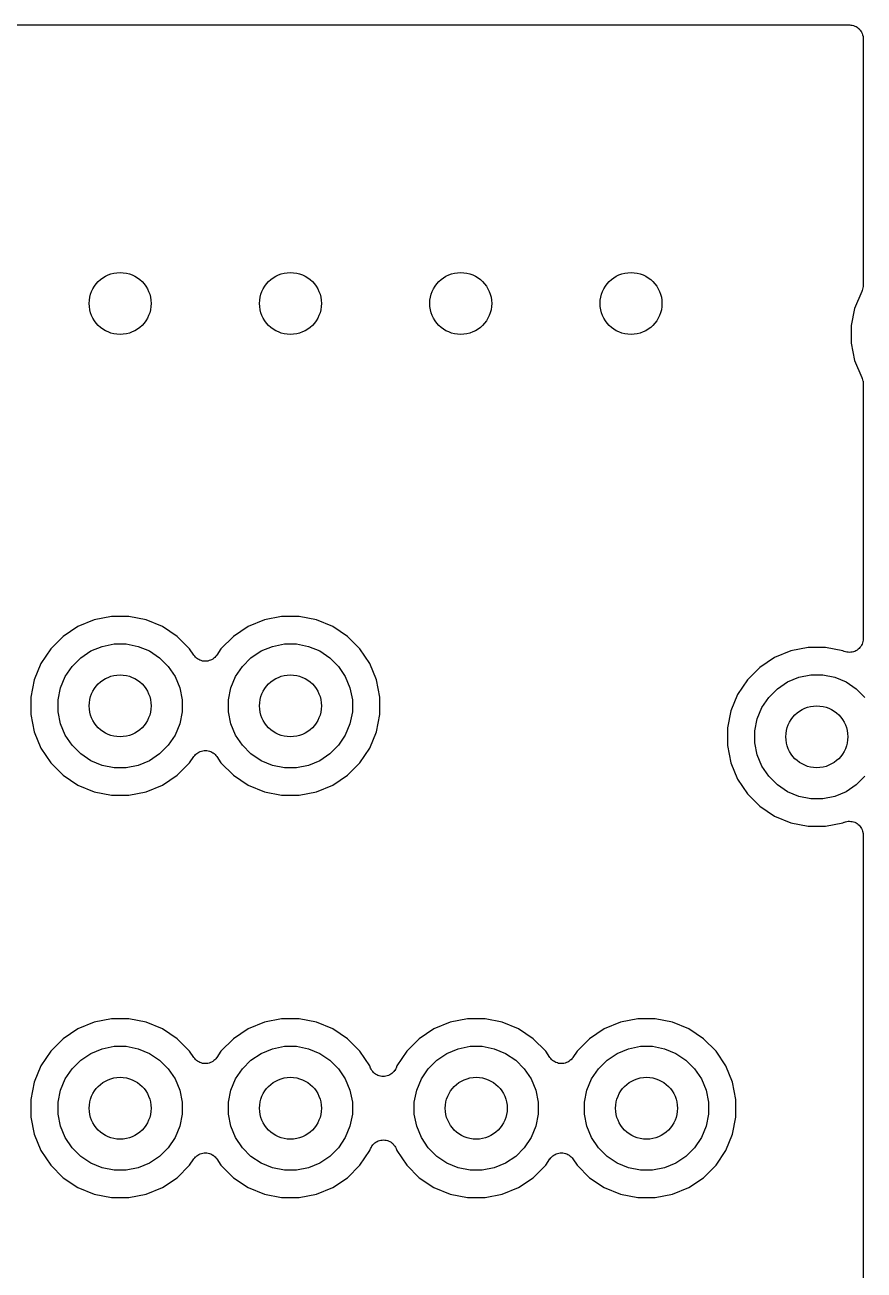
# Model space of a CAD drawing. Extents: x 1.98 to 5.89, y -3.93 to -1.98.
# Drawn here: x 3.3301 to 3.5435, y -2.9979 to -2.6811 of the extents above; entities that cross this region are included whole.
import ezdxf

# ---------------------------------------------------------------- set-up
doc = ezdxf.new("R2010")
doc.units = 0
doc.header["$MEASUREMENT"] = 0
doc.layers.add('BLACK', color=7, linetype='CONTINUOUS')

msp = doc.modelspace()

# ---------------------------------------------------------------- linework, layer by layer
at = {"layer": 'BLACK', "linetype": 'CONTINUOUS'}
for p, q in [((3.31452, -2.6811), (3.53981, -2.6811)), ((3.53981, -2.6811), (3.53983, -2.6811)), ((3.53983, -2.6811), (3.53983, -2.6811)), ((3.53983, -2.6811), (3.53983, -2.6811)), ((3.53983, -2.6811), (3.53986, -2.6811)), ((3.53986, -2.6811), (3.54018, -2.68114)), ((3.54018, -2.68114), (3.54051, -2.68117)), ((3.54051, -2.68117), (3.54052, -2.68118)), ((3.54052, -2.68118), (3.54053, -2.68118)), ((3.54053, -2.68118), (3.54085, -2.68128)), ((3.54085, -2.68128), (3.54116, -2.68138)), ((3.54116, -2.68138), (3.54117, -2.68138)), ((3.54117, -2.68138), (3.54119, -2.68139)), ((3.54119, -2.68139), (3.54148, -2.68154)), ((3.54148, -2.68154), (3.54176, -2.6817)), ((3.54176, -2.6817), (3.54177, -2.68171)), ((3.54177, -2.68171), (3.54178, -2.68171)), ((3.54178, -2.68171), (3.54204, -2.68193)), ((3.54204, -2.68193), (3.54229, -2.68214)), ((3.54229, -2.68214), (3.5423, -2.68215)), ((3.5423, -2.68215), (3.54231, -2.68215)), ((3.54231, -2.68215), (3.54251, -2.68241)), ((3.54251, -2.68241), (3.54272, -2.68267)), ((3.54272, -2.68267), (3.54273, -2.68268)), ((3.54273, -2.68268), (3.54274, -2.68269)), ((3.54274, -2.68269), (3.54289, -2.68298)), ((3.54289, -2.68298), (3.54304, -2.68327)), ((3.54304, -2.68327), (3.54305, -2.68328)), ((3.54305, -2.68328), (3.54305, -2.68329)), ((3.54305, -2.68329), (3.54315, -2.68361)), ((3.54315, -2.68361), (3.54324, -2.68392)), ((3.54324, -2.68392), (3.54324, -2.68393)), ((3.54324, -2.68393), (3.54325, -2.68395)), ((3.54325, -2.68395), (3.54327, -2.68427)), ((3.54327, -2.68427), (3.54331, -2.6846)), ((3.54331, -2.6846), (3.54331, -2.7473)), ((3.54291, -2.74889), (3.54112, -2.75321)), ((3.54302, -2.74867), (3.54291, -2.74889)), ((3.54303, -2.74866), (3.54302, -2.74867)), ((3.54304, -2.74864), (3.54303, -2.74866)), ((3.54313, -2.74833), (3.54304, -2.74864)), ((3.54323, -2.74802), (3.54313, -2.74833)), ((3.54324, -2.74799), (3.54323, -2.748)), ((3.54323, -2.748), (3.54323, -2.74802)), ((3.54327, -2.74766), (3.54324, -2.74799)), ((3.54331, -2.74735), (3.54327, -2.74766)), ((3.54331, -2.7473), (3.54331, -2.7473)), ((3.54331, -2.7473), (3.54331, -2.74731)), ((3.54331, -2.74731), (3.54331, -2.74731)), ((3.54331, -2.74731), (3.54331, -2.74735)), ((3.54112, -2.75321), (3.54024, -2.7576)), ((3.54024, -2.7576), (3.54024, -2.76208)), ((3.54024, -2.76208), (3.54112, -2.76648)), ((3.54112, -2.76648), (3.54291, -2.77081)), ((3.54291, -2.77081), (3.54304, -2.77106)), ((3.54304, -2.77106), (3.54305, -2.77107)), ((3.54305, -2.77107), (3.54306, -2.77109)), ((3.54306, -2.77109), (3.54315, -2.7714)), ((3.54315, -2.7714), (3.54324, -2.77171)), ((3.54324, -2.77171), (3.54324, -2.77173)), ((3.54324, -2.77173), (3.54325, -2.77175)), ((3.54325, -2.77175), (3.54328, -2.77207)), ((3.54328, -2.77207), (3.54331, -2.77239)), ((3.54331, -2.77239), (3.54331, -2.83724)), ((3.35209, -2.83158), (3.3477, -2.83246)), ((3.35657, -2.83158), (3.35209, -2.83158)), ((3.36097, -2.83246), (3.35657, -2.83158)), ((3.3954, -2.83158), (3.391, -2.83246)), ((3.39988, -2.83158), (3.3954, -2.83158)), ((3.40427, -2.83246), (3.39988, -2.83158)), ((3.34356, -2.83417), (3.33983, -2.83666)), ((3.3477, -2.83246), (3.34356, -2.83417)), ((3.36511, -2.83417), (3.36097, -2.83246)), ((3.36883, -2.83666), (3.36511, -2.83417)), ((3.38686, -2.83417), (3.38314, -2.83666)), ((3.391, -2.83246), (3.38686, -2.83417)), ((3.40841, -2.83417), (3.40427, -2.83246)), ((3.41214, -2.83666), (3.40841, -2.83417)), ((3.33983, -2.83666), (3.33666, -2.83983)), ((3.372, -2.83983), (3.36883, -2.83666)), ((3.38314, -2.83666), (3.37997, -2.83983)), ((3.41531, -2.83983), (3.41214, -2.83666)), ((3.54323, -2.83796), (3.54313, -2.83828)), ((3.54327, -2.83761), (3.54323, -2.83795)), ((3.54323, -2.83795), (3.54323, -2.83796)), ((3.54323, -2.83796), (3.54323, -2.83796)), ((3.54331, -2.83729), (3.54327, -2.83761)), ((3.54331, -2.83724), (3.54331, -2.83727)), ((3.54331, -2.83727), (3.54331, -2.83727)), ((3.54331, -2.83727), (3.54331, -2.83727)), ((3.54331, -2.83727), (3.54331, -2.83729)), ((3.33666, -2.83983), (3.33417, -2.84356)), ((3.34429, -2.8421), (3.34687, -2.84037)), ((3.34687, -2.84037), (3.34974, -2.83919)), ((3.34974, -2.83919), (3.35278, -2.83858)), ((3.35278, -2.83858), (3.35588, -2.83858)), ((3.35588, -2.83858), (3.35892, -2.83919)), ((3.35892, -2.83919), (3.36179, -2.84037)), ((3.36179, -2.84037), (3.36437, -2.8421)), ((3.37307, -2.84144), (3.372, -2.83983)), ((3.37997, -2.83983), (3.37889, -2.84144)), ((3.3876, -2.8421), (3.39018, -2.84037)), ((3.39018, -2.84037), (3.39304, -2.83919)), ((3.39304, -2.83919), (3.39609, -2.83858)), ((3.39609, -2.83858), (3.39919, -2.83858)), ((3.39919, -2.83858), (3.40223, -2.83919)), ((3.40223, -2.83919), (3.4051, -2.84037)), ((3.4051, -2.84037), (3.40768, -2.8421)), ((3.4178, -2.84356), (3.41531, -2.83983)), ((3.52486, -2.84033), (3.52072, -2.84205)), ((3.52926, -2.83946), (3.52486, -2.84033)), ((3.53374, -2.83946), (3.52926, -2.83946)), ((3.53813, -2.84033), (3.53374, -2.83946)), ((3.53847, -2.84047), (3.53813, -2.84033)), ((3.53878, -2.84057), (3.53847, -2.84047)), ((3.5391, -2.84067), (3.53878, -2.84057)), ((3.53911, -2.84067), (3.5391, -2.84067)), ((3.53912, -2.84067), (3.53911, -2.84067)), ((3.53945, -2.8407), (3.53912, -2.84067)), ((3.53978, -2.84074), (3.53945, -2.8407)), ((3.53979, -2.84074), (3.53978, -2.84074)), ((3.5398, -2.84074), (3.53979, -2.84074)), ((3.54013, -2.8407), (3.5398, -2.84074)), ((3.54046, -2.84067), (3.54013, -2.8407)), ((3.54047, -2.84067), (3.54046, -2.84067)), ((3.54048, -2.84067), (3.54047, -2.84067)), ((3.5408, -2.84058), (3.54048, -2.84067)), ((3.54112, -2.84048), (3.5408, -2.84058)), ((3.54113, -2.84048), (3.54112, -2.84048)), ((3.54114, -2.84047), (3.54113, -2.84048)), ((3.54143, -2.84032), (3.54114, -2.84047)), ((3.54172, -2.84017), (3.54143, -2.84032)), ((3.54173, -2.84016), (3.54172, -2.84017)), ((3.54174, -2.84016), (3.54173, -2.84016)), ((3.54199, -2.83995), (3.54174, -2.84016)), ((3.54226, -2.83974), (3.54199, -2.83995)), ((3.54227, -2.83972), (3.54226, -2.83973)), ((3.54226, -2.83973), (3.54226, -2.83974)), ((3.54248, -2.83947), (3.54227, -2.83972)), ((3.54269, -2.83921), (3.54248, -2.83947)), ((3.5427, -2.83921), (3.54269, -2.83921)), ((3.54271, -2.8392), (3.5427, -2.83921)), ((3.54286, -2.83891), (3.54271, -2.8392)), ((3.54302, -2.83862), (3.54286, -2.83891)), ((3.54303, -2.83861), (3.54302, -2.83862)), ((3.54313, -2.83828), (3.54303, -2.8386)), ((3.54303, -2.8386), (3.54303, -2.83861)), ((3.33417, -2.84356), (3.33246, -2.8477)), ((3.34037, -2.84687), (3.3421, -2.84429)), ((3.3421, -2.84429), (3.34429, -2.8421)), ((3.36437, -2.8421), (3.36656, -2.84429)), ((3.36656, -2.84429), (3.36829, -2.84687)), ((3.37329, -2.84169), (3.37307, -2.84144)), ((3.37349, -2.84195), (3.37329, -2.84169)), ((3.3735, -2.84196), (3.37349, -2.84195)), ((3.37351, -2.84197), (3.3735, -2.84196)), ((3.37376, -2.84218), (3.37351, -2.84197)), ((3.37402, -2.84239), (3.37376, -2.84218)), ((3.37403, -2.84239), (3.37402, -2.84239)), ((3.37403, -2.8424), (3.37403, -2.84239)), ((3.37433, -2.84256), (3.37403, -2.8424)), ((3.37462, -2.84272), (3.37433, -2.84256)), ((3.37463, -2.84272), (3.37462, -2.84272)), ((3.37464, -2.84272), (3.37463, -2.84272)), ((3.37496, -2.84282), (3.37464, -2.84272)), ((3.37527, -2.84292), (3.37496, -2.84282)), ((3.37528, -2.84292), (3.37527, -2.84292)), ((3.37529, -2.84292), (3.37528, -2.84292)), ((3.37562, -2.84296), (3.37529, -2.84292)), ((3.37595, -2.84299), (3.37562, -2.84296)), ((3.37596, -2.84299), (3.37595, -2.84299)), ((3.37597, -2.84299), (3.37596, -2.84299)), ((3.3763, -2.84296), (3.37597, -2.84299)), ((3.37663, -2.84293), (3.3763, -2.84296)), ((3.37664, -2.84293), (3.37663, -2.84293)), ((3.37665, -2.84293), (3.37664, -2.84293)), ((3.37697, -2.84283), (3.37665, -2.84293)), ((3.37729, -2.84274), (3.37697, -2.84283)), ((3.3773, -2.84274), (3.37729, -2.84274)), ((3.3776, -2.84258), (3.3773, -2.84273)), ((3.3773, -2.84273), (3.3773, -2.84274)), ((3.37789, -2.84243), (3.3776, -2.84258)), ((3.3779, -2.84242), (3.37789, -2.84243)), ((3.37791, -2.84242), (3.3779, -2.84242)), ((3.37817, -2.84221), (3.37791, -2.84242)), ((3.37843, -2.842), (3.37817, -2.84221)), ((3.37844, -2.84199), (3.37843, -2.84199)), ((3.37843, -2.84199), (3.37843, -2.842)), ((3.37866, -2.84173), (3.37844, -2.84199)), ((3.37887, -2.84148), (3.37866, -2.84173)), ((3.37888, -2.84146), (3.37887, -2.84148)), ((3.37889, -2.84144), (3.37888, -2.84146)), ((3.37888, -2.84146), (3.37888, -2.84146)), ((3.37888, -2.84146), (3.37888, -2.84146)), ((3.38368, -2.84687), (3.38541, -2.84429)), ((3.38541, -2.84429), (3.3876, -2.8421)), ((3.40768, -2.8421), (3.40987, -2.84429)), ((3.40987, -2.84429), (3.41159, -2.84687)), ((3.41951, -2.8477), (3.4178, -2.84356)), ((3.517, -2.84454), (3.51383, -2.8477)), ((3.52072, -2.84205), (3.517, -2.84454)), ((3.33246, -2.8477), (3.33158, -2.85209)), ((3.33919, -2.84974), (3.34037, -2.84687)), ((3.36829, -2.84687), (3.36947, -2.84974)), ((3.38249, -2.84974), (3.38368, -2.84687)), ((3.41159, -2.84687), (3.41278, -2.84974)), ((3.42039, -2.85209), (3.41951, -2.8477)), ((3.51383, -2.8477), (3.51134, -2.85143)), ((3.52404, -2.84825), (3.5269, -2.84706)), ((3.5269, -2.84706), (3.52995, -2.84646)), ((3.52995, -2.84646), (3.53305, -2.84646)), ((3.53305, -2.84646), (3.53609, -2.84706)), ((3.53609, -2.84706), (3.53896, -2.84825)), ((3.33858, -2.85278), (3.33919, -2.84974)), ((3.36947, -2.84974), (3.37008, -2.85278)), ((3.38189, -2.85278), (3.38249, -2.84974)), ((3.41278, -2.84974), (3.41339, -2.85278)), ((3.51926, -2.85217), (3.52146, -2.84997)), ((3.52146, -2.84997), (3.52404, -2.84825)), ((3.53896, -2.84825), (3.54153, -2.84997)), ((3.54153, -2.84997), (3.54373, -2.85217)), ((3.33158, -2.85209), (3.33158, -2.85657)), ((3.33858, -2.85588), (3.33858, -2.85278)), ((3.37008, -2.85278), (3.37008, -2.85588)), ((3.38189, -2.85588), (3.38189, -2.85278)), ((3.41339, -2.85278), (3.41339, -2.85588)), ((3.42039, -2.85657), (3.42039, -2.85209)), ((3.51134, -2.85143), (3.50962, -2.85557)), ((3.51754, -2.85475), (3.51926, -2.85217)), ((3.33158, -2.85657), (3.33246, -2.86097)), ((3.33919, -2.85892), (3.33858, -2.85588)), ((3.37008, -2.85588), (3.36947, -2.85892)), ((3.38249, -2.85892), (3.38189, -2.85588)), ((3.41339, -2.85588), (3.41278, -2.85892)), ((3.41951, -2.86097), (3.42039, -2.85657)), ((3.50962, -2.85557), (3.50875, -2.85996)), ((3.51635, -2.85761), (3.51754, -2.85475)), ((3.34037, -2.86179), (3.33919, -2.85892)), ((3.36947, -2.85892), (3.36829, -2.86179)), ((3.38368, -2.86179), (3.38249, -2.85892)), ((3.41278, -2.85892), (3.41159, -2.86179)), ((3.50875, -2.85996), (3.50875, -2.86445)), ((3.51575, -2.86065), (3.51635, -2.85761)), ((3.33246, -2.86097), (3.33417, -2.86511)), ((3.3421, -2.86437), (3.34037, -2.86179)), ((3.36829, -2.86179), (3.36656, -2.86437)), ((3.38541, -2.86437), (3.38368, -2.86179)), ((3.41159, -2.86179), (3.40987, -2.86437)), ((3.4178, -2.86511), (3.41951, -2.86097)), ((3.51575, -2.86376), (3.51575, -2.86065)), ((3.33417, -2.86511), (3.33666, -2.86883)), ((3.34429, -2.86656), (3.3421, -2.86437)), ((3.34687, -2.86829), (3.34429, -2.86656)), ((3.36437, -2.86656), (3.36179, -2.86829)), ((3.36656, -2.86437), (3.36437, -2.86656)), ((3.37331, -2.86693), (3.37353, -2.86667)), ((3.37353, -2.86667), (3.37354, -2.86667)), ((3.37354, -2.86666), (3.3738, -2.86646)), ((3.37354, -2.86667), (3.37354, -2.86666)), ((3.3738, -2.86646), (3.37406, -2.86625)), ((3.37406, -2.86625), (3.37407, -2.86624)), ((3.37407, -2.86624), (3.37408, -2.86624)), ((3.37408, -2.86624), (3.37437, -2.86608)), ((3.37437, -2.86608), (3.37466, -2.86593)), ((3.37466, -2.86593), (3.37467, -2.86592)), ((3.37467, -2.86592), (3.37468, -2.86592)), ((3.37468, -2.86592), (3.375, -2.86583)), ((3.375, -2.86583), (3.37532, -2.86573)), ((3.37532, -2.86573), (3.37533, -2.86573)), ((3.37533, -2.86573), (3.37534, -2.86573)), ((3.37534, -2.86573), (3.37567, -2.8657)), ((3.37567, -2.8657), (3.376, -2.86567)), ((3.376, -2.86567), (3.37601, -2.86567)), ((3.37601, -2.86567), (3.37602, -2.86567)), ((3.37602, -2.86567), (3.37635, -2.86571)), ((3.37635, -2.86571), (3.37668, -2.86574)), ((3.37668, -2.86574), (3.37669, -2.86574)), ((3.37669, -2.86574), (3.3767, -2.86574)), ((3.3767, -2.86574), (3.37701, -2.86584)), ((3.37701, -2.86584), (3.37733, -2.86594)), ((3.37733, -2.86594), (3.37734, -2.86594)), ((3.37734, -2.86594), (3.37735, -2.86595)), ((3.37735, -2.86595), (3.37764, -2.86611)), ((3.37764, -2.86611), (3.37793, -2.86626)), ((3.37793, -2.86626), (3.37794, -2.86627)), ((3.37794, -2.86627), (3.37795, -2.86627)), ((3.37795, -2.86627), (3.37821, -2.86649)), ((3.37821, -2.86649), (3.37846, -2.8667)), ((3.37846, -2.8667), (3.37847, -2.8667)), ((3.37847, -2.8667), (3.37847, -2.86671)), ((3.37847, -2.86671), (3.37869, -2.86697)), ((3.3876, -2.86656), (3.38541, -2.86437)), ((3.39018, -2.86829), (3.3876, -2.86656)), ((3.40768, -2.86656), (3.4051, -2.86829)), ((3.40987, -2.86437), (3.40768, -2.86656)), ((3.41531, -2.86883), (3.4178, -2.86511)), ((3.50875, -2.86445), (3.50962, -2.86884)), ((3.51635, -2.8668), (3.51575, -2.86376)), ((3.33666, -2.86883), (3.33983, -2.872)), ((3.34974, -2.86947), (3.34687, -2.86829)), ((3.35278, -2.87008), (3.34974, -2.86947)), ((3.35892, -2.86947), (3.35588, -2.87008)), ((3.36179, -2.86829), (3.35892, -2.86947)), ((3.36883, -2.872), (3.372, -2.86883)), ((3.372, -2.86883), (3.37307, -2.86722)), ((3.37307, -2.86722), (3.37309, -2.8672)), ((3.37309, -2.8672), (3.3731, -2.86718)), ((3.37309, -2.8672), (3.37309, -2.8672)), ((3.37309, -2.8672), (3.37309, -2.8672)), ((3.3731, -2.86718), (3.37331, -2.86693)), ((3.37869, -2.86697), (3.37889, -2.86722)), ((3.37889, -2.86722), (3.37997, -2.86883)), ((3.37997, -2.86883), (3.38314, -2.872)), ((3.39304, -2.86947), (3.39018, -2.86829)), ((3.39609, -2.87008), (3.39304, -2.86947)), ((3.40223, -2.86947), (3.39919, -2.87008)), ((3.4051, -2.86829), (3.40223, -2.86947)), ((3.41214, -2.872), (3.41531, -2.86883)), ((3.50962, -2.86884), (3.51134, -2.87298)), ((3.51754, -2.86966), (3.51635, -2.8668)), ((3.51926, -2.87224), (3.51754, -2.86966)), ((3.33983, -2.872), (3.34356, -2.87449)), ((3.35588, -2.87008), (3.35278, -2.87008)), ((3.36511, -2.87449), (3.36883, -2.872)), ((3.38314, -2.872), (3.38686, -2.87449)), ((3.39919, -2.87008), (3.39609, -2.87008)), ((3.40841, -2.87449), (3.41214, -2.872)), ((3.51134, -2.87298), (3.51383, -2.87671)), ((3.52146, -2.87444), (3.51926, -2.87224)), ((3.54373, -2.87224), (3.54153, -2.87444)), ((3.34356, -2.87449), (3.3477, -2.8762)), ((3.3477, -2.8762), (3.35209, -2.87708)), ((3.35657, -2.87708), (3.36097, -2.8762)), ((3.36097, -2.8762), (3.36511, -2.87449)), ((3.38686, -2.87449), (3.391, -2.8762)), ((3.391, -2.8762), (3.3954, -2.87708)), ((3.39988, -2.87708), (3.40427, -2.8762)), ((3.40427, -2.8762), (3.40841, -2.87449)), ((3.52404, -2.87616), (3.52146, -2.87444)), ((3.5269, -2.87735), (3.52404, -2.87616)), ((3.53896, -2.87616), (3.53609, -2.87735)), ((3.54153, -2.87444), (3.53896, -2.87616)), ((3.35209, -2.87708), (3.35657, -2.87708)), ((3.3954, -2.87708), (3.39988, -2.87708)), ((3.51383, -2.87671), (3.517, -2.87987)), ((3.52995, -2.87795), (3.5269, -2.87735)), ((3.53305, -2.87795), (3.52995, -2.87795)), ((3.53609, -2.87735), (3.53305, -2.87795)), ((3.517, -2.87987), (3.52072, -2.88236)), ((3.52072, -2.88236), (3.52486, -2.88408)), ((3.52486, -2.88408), (3.52926, -2.88495)), ((3.52926, -2.88495), (3.53374, -2.88495)), ((3.53374, -2.88495), (3.53813, -2.88408)), ((3.53813, -2.88408), (3.53847, -2.88394)), ((3.53847, -2.88394), (3.53849, -2.88393)), ((3.53849, -2.88393), (3.5385, -2.88393)), ((3.5385, -2.88393), (3.53851, -2.88392)), ((3.5385, -2.88393), (3.5385, -2.88393)), ((3.53851, -2.88392), (3.53883, -2.88383)), ((3.53883, -2.88383), (3.53915, -2.88373)), ((3.53915, -2.88373), (3.53916, -2.88373)), ((3.53916, -2.88373), (3.53917, -2.88373)), ((3.53917, -2.88373), (3.5395, -2.8837)), ((3.5395, -2.8837), (3.53983, -2.88367)), ((3.53983, -2.88367), (3.53984, -2.88367)), ((3.53984, -2.88367), (3.53985, -2.88367)), ((3.53985, -2.88367), (3.54018, -2.88371)), ((3.54018, -2.88371), (3.54051, -2.88374)), ((3.54051, -2.88374), (3.54052, -2.88375)), ((3.54052, -2.88375), (3.54053, -2.88375)), ((3.54053, -2.88375), (3.54085, -2.88385)), ((3.54085, -2.88385), (3.54116, -2.88395)), ((3.54116, -2.88395), (3.54117, -2.88395)), ((3.54117, -2.88395), (3.54118, -2.88395)), ((3.54118, -2.88395), (3.54147, -2.88411)), ((3.54147, -2.88411), (3.54176, -2.88427)), ((3.54176, -2.88427), (3.54177, -2.88428)), ((3.54177, -2.88428), (3.54178, -2.88428)), ((3.54178, -2.88428), (3.54203, -2.88449)), ((3.54203, -2.88449), (3.54229, -2.88471)), ((3.54229, -2.88471), (3.5423, -2.88471)), ((3.5423, -2.88471), (3.5423, -2.88472)), ((3.5423, -2.88472), (3.54251, -2.88498)), ((3.54251, -2.88498), (3.54272, -2.88524)), ((3.54272, -2.88524), (3.54273, -2.88524)), ((3.54273, -2.88524), (3.54273, -2.88525)), ((3.54273, -2.88525), (3.54289, -2.88554)), ((3.54289, -2.88554), (3.54304, -2.88584)), ((3.54304, -2.88584), (3.54305, -2.88585)), ((3.54305, -2.88585), (3.54305, -2.88586)), ((3.54305, -2.88586), (3.54314, -2.88617)), ((3.54314, -2.88617), (3.54324, -2.88649)), ((3.54324, -2.88649), (3.54324, -2.8865)), ((3.54324, -2.8865), (3.54324, -2.88651)), ((3.54324, -2.88651), (3.54327, -2.88684)), ((3.54327, -2.88684), (3.54331, -2.88717)), ((3.54331, -2.88717), (3.54331, -3.73272)), ((3.3477, -2.93482), (3.34356, -2.93653)), ((3.35209, -2.93394), (3.3477, -2.93482)), ((3.35657, -2.93394), (3.35209, -2.93394)), ((3.36097, -2.93482), (3.35657, -2.93394)), ((3.36511, -2.93653), (3.36097, -2.93482)), ((3.391, -2.93482), (3.38686, -2.93653)), ((3.3954, -2.93394), (3.391, -2.93482)), ((3.39988, -2.93394), (3.3954, -2.93394)), ((3.40427, -2.93482), (3.39988, -2.93394)), ((3.40841, -2.93653), (3.40427, -2.93482)), ((3.43825, -2.93482), (3.43411, -2.93653)), ((3.44264, -2.93394), (3.43825, -2.93482)), ((3.44712, -2.93394), (3.44264, -2.93394)), ((3.45152, -2.93482), (3.44712, -2.93394)), ((3.45566, -2.93653), (3.45152, -2.93482)), ((3.48155, -2.93482), (3.47741, -2.93653)), ((3.48595, -2.93394), (3.48155, -2.93482)), ((3.49043, -2.93394), (3.48595, -2.93394)), ((3.49482, -2.93482), (3.49043, -2.93394)), ((3.49896, -2.93653), (3.49482, -2.93482)), ((3.33983, -2.93902), (3.33666, -2.94219)), ((3.34356, -2.93653), (3.33983, -2.93902)), ((3.36883, -2.93902), (3.36511, -2.93653)), ((3.372, -2.94219), (3.36883, -2.93902)), ((3.38314, -2.93902), (3.37997, -2.94219)), ((3.38686, -2.93653), (3.38314, -2.93902)), ((3.41214, -2.93902), (3.40841, -2.93653)), ((3.41531, -2.94219), (3.41214, -2.93902)), ((3.43038, -2.93902), (3.42721, -2.94219)), ((3.43411, -2.93653), (3.43038, -2.93902)), ((3.45938, -2.93902), (3.45566, -2.93653)), ((3.46255, -2.94219), (3.45938, -2.93902)), ((3.47369, -2.93902), (3.47052, -2.94219)), ((3.47741, -2.93653), (3.47369, -2.93902)), ((3.50269, -2.93902), (3.49896, -2.93653)), ((3.50586, -2.94219), (3.50269, -2.93902)), ((3.33666, -2.94219), (3.33417, -2.94592)), ((3.34429, -2.94446), (3.34687, -2.94274)), ((3.34687, -2.94274), (3.34974, -2.94155)), ((3.34974, -2.94155), (3.35278, -2.94094)), ((3.35278, -2.94094), (3.35588, -2.94094)), ((3.35588, -2.94094), (3.35892, -2.94155)), ((3.35892, -2.94155), (3.36179, -2.94274)), ((3.36179, -2.94274), (3.36437, -2.94446)), ((3.37307, -2.9438), (3.372, -2.94219)), ((3.37997, -2.94219), (3.37889, -2.9438)), ((3.3876, -2.94446), (3.39018, -2.94274)), ((3.39018, -2.94274), (3.39304, -2.94155)), ((3.39304, -2.94155), (3.39609, -2.94094)), ((3.39609, -2.94094), (3.39919, -2.94094)), ((3.39919, -2.94094), (3.40223, -2.94155)), ((3.40223, -2.94155), (3.4051, -2.94274)), ((3.4051, -2.94274), (3.40768, -2.94446)), ((3.4178, -2.94592), (3.41531, -2.94219)), ((3.42721, -2.94219), (3.42472, -2.94592)), ((3.43484, -2.94446), (3.43742, -2.94274)), ((3.43742, -2.94274), (3.44029, -2.94155)), ((3.44029, -2.94155), (3.44333, -2.94094)), ((3.44333, -2.94094), (3.44643, -2.94094)), ((3.44643, -2.94094), (3.44948, -2.94155)), ((3.44948, -2.94155), (3.45234, -2.94274)), ((3.45234, -2.94274), (3.45492, -2.94446)), ((3.46363, -2.9438), (3.46255, -2.94219)), ((3.47052, -2.94219), (3.46945, -2.9438)), ((3.47815, -2.94446), (3.48073, -2.94274)), ((3.48073, -2.94274), (3.4836, -2.94155)), ((3.4836, -2.94155), (3.48664, -2.94094)), ((3.48664, -2.94094), (3.48974, -2.94094)), ((3.48974, -2.94094), (3.49278, -2.94155)), ((3.49278, -2.94155), (3.49565, -2.94274)), ((3.49565, -2.94274), (3.49823, -2.94446)), ((3.50835, -2.94592), (3.50586, -2.94219)), ((3.33417, -2.94592), (3.33246, -2.95006)), ((3.3421, -2.94665), (3.34429, -2.94446)), ((3.36437, -2.94446), (3.36656, -2.94665)), ((3.37329, -2.94406), (3.37307, -2.9438)), ((3.37349, -2.94431), (3.37329, -2.94406)), ((3.3735, -2.94432), (3.37349, -2.94431)), ((3.37351, -2.94433), (3.3735, -2.94432)), ((3.37376, -2.94454), (3.37351, -2.94433)), ((3.37402, -2.94475), (3.37376, -2.94454)), ((3.37403, -2.94476), (3.37402, -2.94475)), ((3.37433, -2.94492), (3.37403, -2.94476)), ((3.37403, -2.94476), (3.37403, -2.94476)), ((3.37462, -2.94508), (3.37433, -2.94492)), ((3.37463, -2.94508), (3.37462, -2.94508)), ((3.37464, -2.94508), (3.37463, -2.94508)), ((3.37496, -2.94518), (3.37464, -2.94508)), ((3.37527, -2.94528), (3.37496, -2.94518)), ((3.37528, -2.94528), (3.37527, -2.94528)), ((3.37529, -2.94528), (3.37528, -2.94528)), ((3.37562, -2.94532), (3.37529, -2.94528)), ((3.37595, -2.94535), (3.37562, -2.94532)), ((3.37596, -2.94535), (3.37595, -2.94535)), ((3.37597, -2.94535), (3.37596, -2.94535)), ((3.3763, -2.94532), (3.37597, -2.94535)), ((3.37663, -2.94529), (3.3763, -2.94532)), ((3.37664, -2.94529), (3.37663, -2.94529)), ((3.37665, -2.94529), (3.37664, -2.94529)), ((3.37697, -2.9452), (3.37665, -2.94529)), ((3.37729, -2.9451), (3.37697, -2.9452)), ((3.3773, -2.9451), (3.37729, -2.9451)), ((3.3776, -2.94494), (3.3773, -2.9451)), ((3.3773, -2.9451), (3.3773, -2.9451)), ((3.37789, -2.94479), (3.3776, -2.94494)), ((3.3779, -2.94478), (3.37789, -2.94479)), ((3.37791, -2.94478), (3.3779, -2.94478)), ((3.37817, -2.94457), (3.37791, -2.94478)), ((3.37843, -2.94436), (3.37817, -2.94457)), ((3.37844, -2.94435), (3.37843, -2.94435)), ((3.37843, -2.94435), (3.37843, -2.94436)), ((3.37866, -2.94409), (3.37844, -2.94435)), ((3.37887, -2.94384), (3.37866, -2.94409)), ((3.37888, -2.94383), (3.37887, -2.94384)), ((3.37889, -2.9438), (3.37888, -2.94382)), ((3.37888, -2.94382), (3.37888, -2.94382)), ((3.37888, -2.94382), (3.37888, -2.94383)), ((3.38541, -2.94665), (3.3876, -2.94446)), ((3.40768, -2.94446), (3.40987, -2.94665)), ((3.41803, -2.94647), (3.4178, -2.94592)), ((3.42472, -2.94592), (3.42449, -2.94647)), ((3.43265, -2.94665), (3.43484, -2.94446)), ((3.45492, -2.94446), (3.45711, -2.94665)), ((3.46384, -2.94406), (3.46363, -2.9438)), ((3.46405, -2.94431), (3.46384, -2.94406)), ((3.46405, -2.94432), (3.46405, -2.94431)), ((3.46406, -2.94433), (3.46405, -2.94432)), ((3.46432, -2.94454), (3.46406, -2.94433)), ((3.46457, -2.94475), (3.46432, -2.94454)), ((3.46458, -2.94476), (3.46457, -2.94475)), ((3.46459, -2.94476), (3.46458, -2.94476)), ((3.46488, -2.94492), (3.46459, -2.94476)), ((3.46517, -2.94508), (3.46488, -2.94492)), ((3.46518, -2.94508), (3.46517, -2.94508)), ((3.46519, -2.94508), (3.46518, -2.94508)), ((3.46551, -2.94518), (3.46519, -2.94508)), ((3.46582, -2.94528), (3.46551, -2.94518)), ((3.46583, -2.94528), (3.46582, -2.94528)), ((3.46584, -2.94528), (3.46583, -2.94528)), ((3.46617, -2.94532), (3.46584, -2.94528)), ((3.4665, -2.94535), (3.46617, -2.94532)), ((3.46651, -2.94535), (3.4665, -2.94535)), ((3.46652, -2.94535), (3.46651, -2.94535)), ((3.46685, -2.94532), (3.46652, -2.94535)), ((3.46718, -2.94529), (3.46685, -2.94532)), ((3.46719, -2.94529), (3.46718, -2.94529)), ((3.4672, -2.94529), (3.46719, -2.94529)), ((3.46752, -2.9452), (3.4672, -2.94529)), ((3.46784, -2.9451), (3.46752, -2.9452)), ((3.46785, -2.9451), (3.46784, -2.9451)), ((3.46786, -2.9451), (3.46785, -2.9451)), ((3.46815, -2.94494), (3.46786, -2.9451)), ((3.46844, -2.94479), (3.46815, -2.94494)), ((3.46845, -2.94478), (3.46844, -2.94479)), ((3.46846, -2.94478), (3.46845, -2.94478)), ((3.46872, -2.94457), (3.46846, -2.94478)), ((3.46898, -2.94436), (3.46872, -2.94457)), ((3.46899, -2.94435), (3.46898, -2.94435)), ((3.46898, -2.94435), (3.46898, -2.94436)), ((3.46921, -2.94409), (3.46899, -2.94435)), ((3.46942, -2.94384), (3.46921, -2.94409)), ((3.46943, -2.94383), (3.46942, -2.94384)), ((3.46945, -2.9438), (3.46943, -2.94382)), ((3.46943, -2.94382), (3.46943, -2.94382)), ((3.46943, -2.94382), (3.46943, -2.94383)), ((3.47596, -2.94665), (3.47815, -2.94446)), ((3.49823, -2.94446), (3.50042, -2.94665)), ((3.51006, -2.95006), (3.50835, -2.94592)), ((3.34037, -2.94923), (3.3421, -2.94665)), ((3.36656, -2.94665), (3.36829, -2.94923)), ((3.38368, -2.94923), (3.38541, -2.94665)), ((3.40987, -2.94665), (3.41159, -2.94923)), ((3.41818, -2.94677), (3.41803, -2.94647)), ((3.41834, -2.94706), (3.41818, -2.94677)), ((3.41835, -2.94707), (3.41834, -2.94706)), ((3.41856, -2.94733), (3.41835, -2.94707)), ((3.41835, -2.94707), (3.41835, -2.94707)), ((3.41877, -2.94759), (3.41856, -2.94733)), ((3.41878, -2.9476), (3.41877, -2.94759)), ((3.41904, -2.94782), (3.41878, -2.9476)), ((3.41878, -2.9476), (3.41878, -2.9476)), ((3.4193, -2.94803), (3.41904, -2.94782)), ((3.41931, -2.94804), (3.4193, -2.94803)), ((3.4193, -2.94803), (3.4193, -2.94803)), ((3.41961, -2.9482), (3.41931, -2.94804)), ((3.4199, -2.94836), (3.41961, -2.9482)), ((3.41991, -2.94836), (3.4199, -2.94836)), ((3.4199, -2.94836), (3.4199, -2.94836)), ((3.42023, -2.94846), (3.41991, -2.94836)), ((3.42055, -2.94856), (3.42023, -2.94846)), ((3.42056, -2.94856), (3.42055, -2.94856)), ((3.42089, -2.9486), (3.42056, -2.94856)), ((3.42056, -2.94856), (3.42056, -2.94856)), ((3.42123, -2.94863), (3.42089, -2.9486)), ((3.42124, -2.94863), (3.42123, -2.94863)), ((3.42157, -2.9486), (3.42124, -2.94863)), ((3.42124, -2.94863), (3.42124, -2.94863)), ((3.42191, -2.94857), (3.42157, -2.9486)), ((3.42192, -2.94857), (3.42191, -2.94857)), ((3.42224, -2.94847), (3.42192, -2.94857)), ((3.42192, -2.94857), (3.42192, -2.94857)), ((3.42257, -2.94838), (3.42224, -2.94847)), ((3.42258, -2.94838), (3.42257, -2.94838)), ((3.42257, -2.94838), (3.42257, -2.94838)), ((3.42288, -2.94822), (3.42258, -2.94838)), ((3.42317, -2.94806), (3.42288, -2.94822)), ((3.42318, -2.94806), (3.42317, -2.94806)), ((3.42345, -2.94784), (3.42318, -2.94806)), ((3.42318, -2.94806), (3.42318, -2.94806)), ((3.4237, -2.94764), (3.42345, -2.94784)), ((3.42371, -2.94763), (3.4237, -2.94764)), ((3.42393, -2.94737), (3.42371, -2.94763)), ((3.42371, -2.94763), (3.42371, -2.94763)), ((3.42414, -2.94711), (3.42393, -2.94737)), ((3.42415, -2.94711), (3.42414, -2.94711)), ((3.42432, -2.9468), (3.42415, -2.9471)), ((3.42415, -2.9471), (3.42415, -2.94711)), ((3.42447, -2.94652), (3.42432, -2.9468)), ((3.42448, -2.94651), (3.42447, -2.94652)), ((3.42449, -2.94647), (3.42448, -2.9465)), ((3.42448, -2.9465), (3.42448, -2.94651)), ((3.42448, -2.94651), (3.42448, -2.94651)), ((3.43093, -2.94923), (3.43265, -2.94665)), ((3.45711, -2.94665), (3.45884, -2.94923)), ((3.47423, -2.94923), (3.47596, -2.94665)), ((3.50042, -2.94665), (3.50214, -2.94923)), ((3.33246, -2.95006), (3.33158, -2.95445)), ((3.33858, -2.95514), (3.33919, -2.9521)), ((3.33919, -2.9521), (3.34037, -2.94923)), ((3.36829, -2.94923), (3.36947, -2.9521)), ((3.36947, -2.9521), (3.37008, -2.95514)), ((3.38189, -2.95514), (3.38249, -2.9521)), ((3.38249, -2.9521), (3.38368, -2.94923)), ((3.41159, -2.94923), (3.41278, -2.9521)), ((3.41278, -2.9521), (3.41339, -2.95514)), ((3.42913, -2.95514), (3.42974, -2.9521)), ((3.42974, -2.9521), (3.43093, -2.94923)), ((3.45884, -2.94923), (3.46002, -2.9521)), ((3.46002, -2.9521), (3.46063, -2.95514)), ((3.47244, -2.95514), (3.47305, -2.9521)), ((3.47305, -2.9521), (3.47423, -2.94923)), ((3.50214, -2.94923), (3.50333, -2.9521)), ((3.50333, -2.9521), (3.50394, -2.95514)), ((3.51094, -2.95445), (3.51006, -2.95006)), ((3.33158, -2.95445), (3.33158, -2.95893)), ((3.33858, -2.95824), (3.33858, -2.95514)), ((3.37008, -2.95514), (3.37008, -2.95824)), ((3.38189, -2.95824), (3.38189, -2.95514)), ((3.41339, -2.95514), (3.41339, -2.95824)), ((3.42913, -2.95824), (3.42913, -2.95514)), ((3.46063, -2.95514), (3.46063, -2.95824)), ((3.47244, -2.95824), (3.47244, -2.95514)), ((3.50394, -2.95514), (3.50394, -2.95824)), ((3.51094, -2.95893), (3.51094, -2.95445)), ((3.33919, -2.96129), (3.33858, -2.95824)), ((3.37008, -2.95824), (3.36947, -2.96129)), ((3.38249, -2.96129), (3.38189, -2.95824)), ((3.41339, -2.95824), (3.41278, -2.96129)), ((3.42974, -2.96129), (3.42913, -2.95824)), ((3.46063, -2.95824), (3.46002, -2.96129)), ((3.47305, -2.96129), (3.47244, -2.95824)), ((3.50394, -2.95824), (3.50333, -2.96129)), ((3.33158, -2.95893), (3.33246, -2.96333)), ((3.34037, -2.96415), (3.33919, -2.96129)), ((3.36947, -2.96129), (3.36829, -2.96415)), ((3.38368, -2.96415), (3.38249, -2.96129)), ((3.41278, -2.96129), (3.41159, -2.96415)), ((3.43093, -2.96415), (3.42974, -2.96129)), ((3.46002, -2.96129), (3.45884, -2.96415)), ((3.47423, -2.96415), (3.47305, -2.96129)), ((3.50333, -2.96129), (3.50214, -2.96415)), ((3.51006, -2.96333), (3.51094, -2.95893)), ((3.33246, -2.96333), (3.33417, -2.96747)), ((3.3421, -2.96673), (3.34037, -2.96415)), ((3.36829, -2.96415), (3.36656, -2.96673)), ((3.38541, -2.96673), (3.38368, -2.96415)), ((3.41159, -2.96415), (3.40987, -2.96673)), ((3.41995, -2.96501), (3.42028, -2.96491)), ((3.42028, -2.96491), (3.4206, -2.96482)), ((3.4206, -2.96482), (3.42061, -2.96481)), ((3.4206, -2.96482), (3.4206, -2.96482)), ((3.42061, -2.96481), (3.42095, -2.96478)), ((3.42095, -2.96478), (3.42128, -2.96475)), ((3.42128, -2.96475), (3.42128, -2.96475)), ((3.42128, -2.96475), (3.42129, -2.96475)), ((3.42129, -2.96475), (3.42163, -2.96479)), ((3.42163, -2.96479), (3.42196, -2.96482)), ((3.42196, -2.96482), (3.42196, -2.96483)), ((3.42196, -2.96483), (3.42197, -2.96483)), ((3.42197, -2.96483), (3.42229, -2.96493)), ((3.42229, -2.96493), (3.42261, -2.96502)), ((3.43265, -2.96673), (3.43093, -2.96415)), ((3.45884, -2.96415), (3.45711, -2.96673)), ((3.47596, -2.96673), (3.47423, -2.96415)), ((3.50214, -2.96415), (3.50042, -2.96673)), ((3.50835, -2.96747), (3.51006, -2.96333)), ((3.33417, -2.96747), (3.33666, -2.97119)), ((3.34429, -2.96893), (3.3421, -2.96673)), ((3.36656, -2.96673), (3.36437, -2.96893)), ((3.375, -2.96819), (3.37532, -2.9681)), ((3.37532, -2.9681), (3.37533, -2.96809)), ((3.37533, -2.96809), (3.37534, -2.96809)), ((3.37534, -2.96809), (3.37567, -2.96806)), ((3.37567, -2.96806), (3.376, -2.96803)), ((3.376, -2.96803), (3.37601, -2.96803)), ((3.37601, -2.96803), (3.37602, -2.96803)), ((3.37602, -2.96803), (3.37635, -2.96807)), ((3.37635, -2.96807), (3.37668, -2.9681)), ((3.37668, -2.9681), (3.37669, -2.9681)), ((3.37669, -2.9681), (3.3767, -2.9681)), ((3.3767, -2.9681), (3.37701, -2.9682)), ((3.3876, -2.96893), (3.38541, -2.96673)), ((3.40987, -2.96673), (3.40768, -2.96893)), ((3.41531, -2.97119), (3.4178, -2.96747)), ((3.4178, -2.96747), (3.41803, -2.96691)), ((3.41803, -2.96691), (3.41804, -2.96688)), ((3.41804, -2.96688), (3.41805, -2.96687)), ((3.41804, -2.96688), (3.41804, -2.96688)), ((3.41804, -2.96688), (3.41804, -2.96688)), ((3.41805, -2.96687), (3.41821, -2.96657)), ((3.41821, -2.96657), (3.41837, -2.96628)), ((3.41837, -2.96628), (3.41838, -2.96627)), ((3.41837, -2.96628), (3.41837, -2.96628)), ((3.41838, -2.96627), (3.41859, -2.96601)), ((3.41859, -2.96601), (3.41881, -2.96576)), ((3.41881, -2.96576), (3.41881, -2.96575)), ((3.41881, -2.96575), (3.41882, -2.96575)), ((3.41882, -2.96575), (3.41908, -2.96553)), ((3.41908, -2.96553), (3.41934, -2.96533)), ((3.41934, -2.96533), (3.41935, -2.96532)), ((3.41934, -2.96533), (3.41934, -2.96533)), ((3.41935, -2.96532), (3.41966, -2.96516)), ((3.41966, -2.96516), (3.41994, -2.96501)), ((3.41994, -2.96501), (3.41995, -2.96501)), ((3.41995, -2.96501), (3.41995, -2.96501)), ((3.42261, -2.96502), (3.42262, -2.96503)), ((3.42262, -2.96503), (3.42262, -2.96503)), ((3.42262, -2.96503), (3.42292, -2.96519)), ((3.42292, -2.96519), (3.42321, -2.96535)), ((3.42321, -2.96535), (3.42322, -2.96535)), ((3.42322, -2.96535), (3.42322, -2.96536)), ((3.42322, -2.96536), (3.42349, -2.96558)), ((3.42349, -2.96558), (3.42374, -2.96578)), ((3.42374, -2.96578), (3.42374, -2.96579)), ((3.42374, -2.96579), (3.42375, -2.96579)), ((3.42375, -2.96579), (3.42396, -2.96606)), ((3.42396, -2.96606), (3.42417, -2.96631)), ((3.42417, -2.96631), (3.42417, -2.96632)), ((3.42417, -2.96632), (3.42418, -2.96632)), ((3.42418, -2.96632), (3.42434, -2.96662)), ((3.42434, -2.96662), (3.42449, -2.96691)), ((3.42449, -2.96691), (3.42472, -2.96747)), ((3.42472, -2.96747), (3.42721, -2.97119)), ((3.43484, -2.96893), (3.43265, -2.96673)), ((3.45711, -2.96673), (3.45492, -2.96893)), ((3.46555, -2.96819), (3.46587, -2.9681)), ((3.46587, -2.9681), (3.46588, -2.96809)), ((3.46588, -2.96809), (3.46589, -2.96809)), ((3.46589, -2.96809), (3.46622, -2.96806)), ((3.46622, -2.96806), (3.46655, -2.96803)), ((3.46655, -2.96803), (3.46656, -2.96803)), ((3.46656, -2.96803), (3.46657, -2.96803)), ((3.46657, -2.96803), (3.4669, -2.96807)), ((3.4669, -2.96807), (3.46723, -2.9681)), ((3.46723, -2.9681), (3.46724, -2.9681)), ((3.46724, -2.9681), (3.46725, -2.9681)), ((3.46725, -2.9681), (3.46757, -2.9682)), ((3.47815, -2.96893), (3.47596, -2.96673)), ((3.50042, -2.96673), (3.49823, -2.96893)), ((3.50586, -2.97119), (3.50835, -2.96747)), ((3.33666, -2.97119), (3.33983, -2.97436)), ((3.34687, -2.97065), (3.34429, -2.96893)), ((3.34974, -2.97184), (3.34687, -2.97065)), ((3.36179, -2.97065), (3.35892, -2.97184)), ((3.36437, -2.96893), (3.36179, -2.97065)), ((3.36883, -2.97436), (3.372, -2.97119)), ((3.372, -2.97119), (3.37307, -2.96959)), ((3.37307, -2.96959), (3.37309, -2.96956)), ((3.37309, -2.96956), (3.3731, -2.96955)), ((3.37309, -2.96956), (3.37309, -2.96956)), ((3.37309, -2.96956), (3.37309, -2.96956)), ((3.3731, -2.96955), (3.37331, -2.9693)), ((3.37331, -2.9693), (3.37353, -2.96904)), ((3.37353, -2.96904), (3.37354, -2.96903)), ((3.37354, -2.96902), (3.3738, -2.96882)), ((3.37354, -2.96903), (3.37354, -2.96902)), ((3.3738, -2.96882), (3.37406, -2.96861)), ((3.37406, -2.96861), (3.37407, -2.9686)), ((3.37407, -2.9686), (3.37408, -2.9686)), ((3.37408, -2.9686), (3.37437, -2.96844)), ((3.37437, -2.96844), (3.37466, -2.96829)), ((3.37466, -2.96829), (3.37467, -2.96829)), ((3.37467, -2.96829), (3.37468, -2.96828)), ((3.37468, -2.96828), (3.375, -2.96819)), ((3.37701, -2.9682), (3.37733, -2.9683)), ((3.37733, -2.9683), (3.37734, -2.96831)), ((3.37734, -2.96831), (3.37735, -2.96831)), ((3.37735, -2.96831), (3.37764, -2.96847)), ((3.37764, -2.96847), (3.37793, -2.96862)), ((3.37793, -2.96862), (3.37794, -2.96863)), ((3.37794, -2.96863), (3.37795, -2.96863)), ((3.37795, -2.96863), (3.37821, -2.96885)), ((3.37821, -2.96885), (3.37846, -2.96906)), ((3.37846, -2.96906), (3.37847, -2.96907)), ((3.37847, -2.96907), (3.37847, -2.96907)), ((3.37847, -2.96907), (3.37869, -2.96933)), ((3.37869, -2.96933), (3.37889, -2.96959)), ((3.37889, -2.96959), (3.37997, -2.97119)), ((3.37997, -2.97119), (3.38314, -2.97436)), ((3.39018, -2.97065), (3.3876, -2.96893)), ((3.39304, -2.97184), (3.39018, -2.97065)), ((3.4051, -2.97065), (3.40223, -2.97184)), ((3.40768, -2.96893), (3.4051, -2.97065)), ((3.41214, -2.97436), (3.41531, -2.97119)), ((3.42721, -2.97119), (3.43038, -2.97436)), ((3.43742, -2.97065), (3.43484, -2.96893)), ((3.44029, -2.97184), (3.43742, -2.97065)), ((3.45234, -2.97065), (3.44948, -2.97184)), ((3.45492, -2.96893), (3.45234, -2.97065)), ((3.45938, -2.97436), (3.46255, -2.97119)), ((3.46255, -2.97119), (3.46363, -2.96959)), ((3.46363, -2.96959), (3.46364, -2.96956)), ((3.46364, -2.96956), (3.46365, -2.96955)), ((3.46364, -2.96956), (3.46364, -2.96956)), ((3.46364, -2.96956), (3.46364, -2.96956)), ((3.46365, -2.96955), (3.46386, -2.9693)), ((3.46386, -2.9693), (3.46408, -2.96904)), ((3.46408, -2.96904), (3.46409, -2.96903)), ((3.46409, -2.96902), (3.46435, -2.96882)), ((3.46409, -2.96903), (3.46409, -2.96902)), ((3.46435, -2.96882), (3.46461, -2.96861)), ((3.46461, -2.96861), (3.46462, -2.9686)), ((3.46462, -2.9686), (3.46463, -2.9686)), ((3.46463, -2.9686), (3.46492, -2.96844)), ((3.46492, -2.96844), (3.46522, -2.96829)), ((3.46522, -2.96829), (3.46523, -2.96828)), ((3.46522, -2.96829), (3.46522, -2.96829)), ((3.46523, -2.96828), (3.46555, -2.96819)), ((3.46757, -2.9682), (3.46788, -2.9683)), ((3.46788, -2.9683), (3.46789, -2.96831)), ((3.46789, -2.96831), (3.4679, -2.96831)), ((3.4679, -2.96831), (3.46819, -2.96847)), ((3.46819, -2.96847), (3.46848, -2.96862)), ((3.46848, -2.96862), (3.46849, -2.96863)), ((3.46849, -2.96863), (3.4685, -2.96863)), ((3.4685, -2.96863), (3.46876, -2.96885)), ((3.46876, -2.96885), (3.46901, -2.96906)), ((3.46901, -2.96906), (3.46902, -2.96907)), ((3.46902, -2.96907), (3.46903, -2.96907)), ((3.46903, -2.96907), (3.46924, -2.96933)), ((3.46924, -2.96933), (3.46945, -2.96959)), ((3.46945, -2.96959), (3.47052, -2.97119)), ((3.47052, -2.97119), (3.47369, -2.97436)), ((3.48073, -2.97065), (3.47815, -2.96893)), ((3.4836, -2.97184), (3.48073, -2.97065)), ((3.49565, -2.97065), (3.49278, -2.97184)), ((3.49823, -2.96893), (3.49565, -2.97065)), ((3.50269, -2.97436), (3.50586, -2.97119)), ((3.33983, -2.97436), (3.34356, -2.97685)), ((3.35278, -2.97244), (3.34974, -2.97184)), ((3.35588, -2.97244), (3.35278, -2.97244)), ((3.35892, -2.97184), (3.35588, -2.97244)), ((3.36511, -2.97685), (3.36883, -2.97436)), ((3.38314, -2.97436), (3.38686, -2.97685)), ((3.39609, -2.97244), (3.39304, -2.97184)), ((3.39919, -2.97244), (3.39609, -2.97244)), ((3.40223, -2.97184), (3.39919, -2.97244)), ((3.40841, -2.97685), (3.41214, -2.97436)), ((3.43038, -2.97436), (3.43411, -2.97685)), ((3.44333, -2.97244), (3.44029, -2.97184)), ((3.44643, -2.97244), (3.44333, -2.97244)), ((3.44948, -2.97184), (3.44643, -2.97244)), ((3.45566, -2.97685), (3.45938, -2.97436)), ((3.47369, -2.97436), (3.47741, -2.97685)), ((3.48664, -2.97244), (3.4836, -2.97184)), ((3.48974, -2.97244), (3.48664, -2.97244)), ((3.49278, -2.97184), (3.48974, -2.97244)), ((3.49896, -2.97685), (3.50269, -2.97436)), ((3.34356, -2.97685), (3.3477, -2.97857)), ((3.36097, -2.97857), (3.36511, -2.97685)), ((3.38686, -2.97685), (3.391, -2.97857)), ((3.40427, -2.97857), (3.40841, -2.97685)), ((3.43411, -2.97685), (3.43825, -2.97857)), ((3.45152, -2.97857), (3.45566, -2.97685)), ((3.47741, -2.97685), (3.48155, -2.97857)), ((3.49482, -2.97857), (3.49896, -2.97685)), ((3.3477, -2.97857), (3.35209, -2.97944)), ((3.35209, -2.97944), (3.35657, -2.97944)), ((3.35657, -2.97944), (3.36097, -2.97857)), ((3.391, -2.97857), (3.3954, -2.97944)), ((3.3954, -2.97944), (3.39988, -2.97944)), ((3.39988, -2.97944), (3.40427, -2.97857)), ((3.43825, -2.97857), (3.44264, -2.97944)), ((3.44264, -2.97944), (3.44712, -2.97944)), ((3.44712, -2.97944), (3.45152, -2.97857)), ((3.48155, -2.97857), (3.48595, -2.97944)), ((3.48595, -2.97944), (3.49043, -2.97944)), ((3.49043, -2.97944), (3.49482, -2.97857))]:
    msp.add_line(p, q, dxfattribs=at)
at = {"layer": 'BLACK'}
for centre in [(3.35433, -2.75197), (3.39764, -2.75197), (3.44094, -2.75197), (3.48425, -2.75197), (3.35433, -2.85433), (3.39764, -2.85433), (3.5315, -2.8622), (3.35433, -2.95669), (3.39764, -2.95669), (3.44488, -2.95669), (3.48819, -2.95669)]:
    msp.add_circle(centre, 0.00787, dxfattribs=at)

doc.saveas('drawing.dxf')
